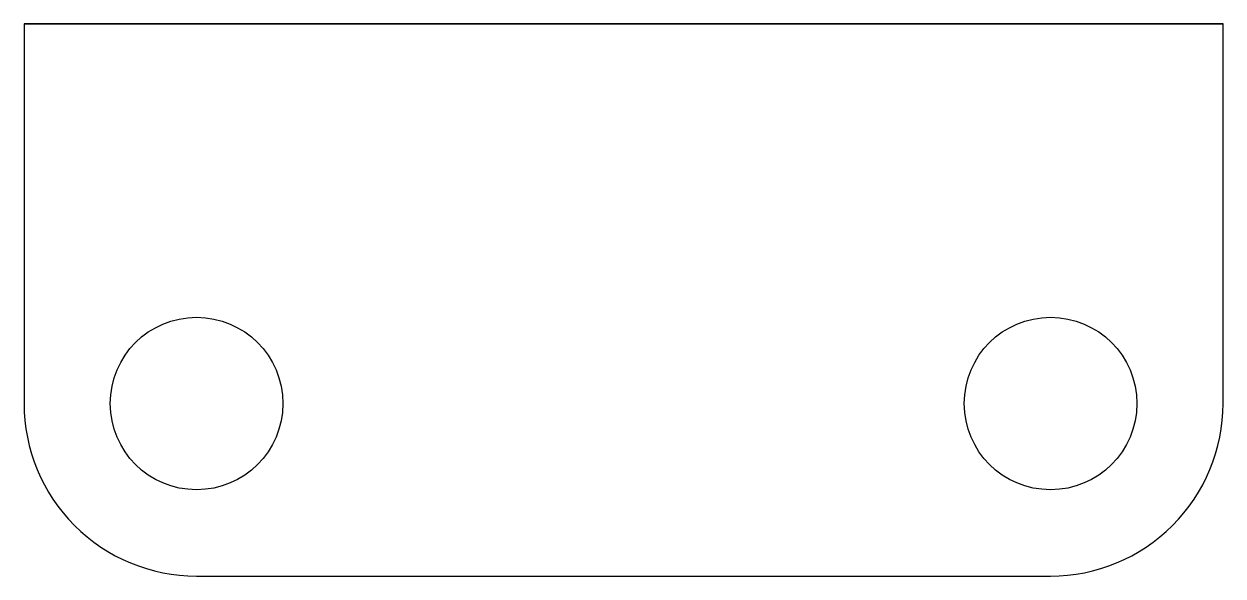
# Model space of a CAD drawing. Header units: inches. Extents: x 8 to 147, y 20 to 84.
import ezdxf

# ---------------------------------------------------------------- set-up
doc = ezdxf.new("R2010")
doc.units = ezdxf.units.IN
doc.header["$MEASUREMENT"] = 0

msp = doc.modelspace()

# ---------------------------------------------------------------- linework, layer by layer
msp.add_lwpolyline([(27.72, 20.01), (126.72, 20.01, 0.414214), (146.72, 40.01), (146.72, 84.01), (7.72, 84.01), (7.72, 40.01, 0.414214)], format="xyb", close=True)
at = {"extrusion": (0, -1, 0), "elevation": -84.01}
msp.add_lwpolyline([(109.22, 95, 0.218201), (146.72, 32), (77.22, 32), (7.72, 32, 0.218201), (45.22, 95)], format="xyb", dxfattribs=at)
for points in [[(77.22, 63, 1), (77.22, 127, 1)], [(77.22, 79, 1), (77.22, 111, 1)]]:
    msp.add_lwpolyline(points, format="xyb", close=True, dxfattribs=at)
for centre in [(27.72, 40.01), (126.72, 40.01)]:
    msp.add_circle(centre, 10)

doc.saveas('drawing.dxf')
